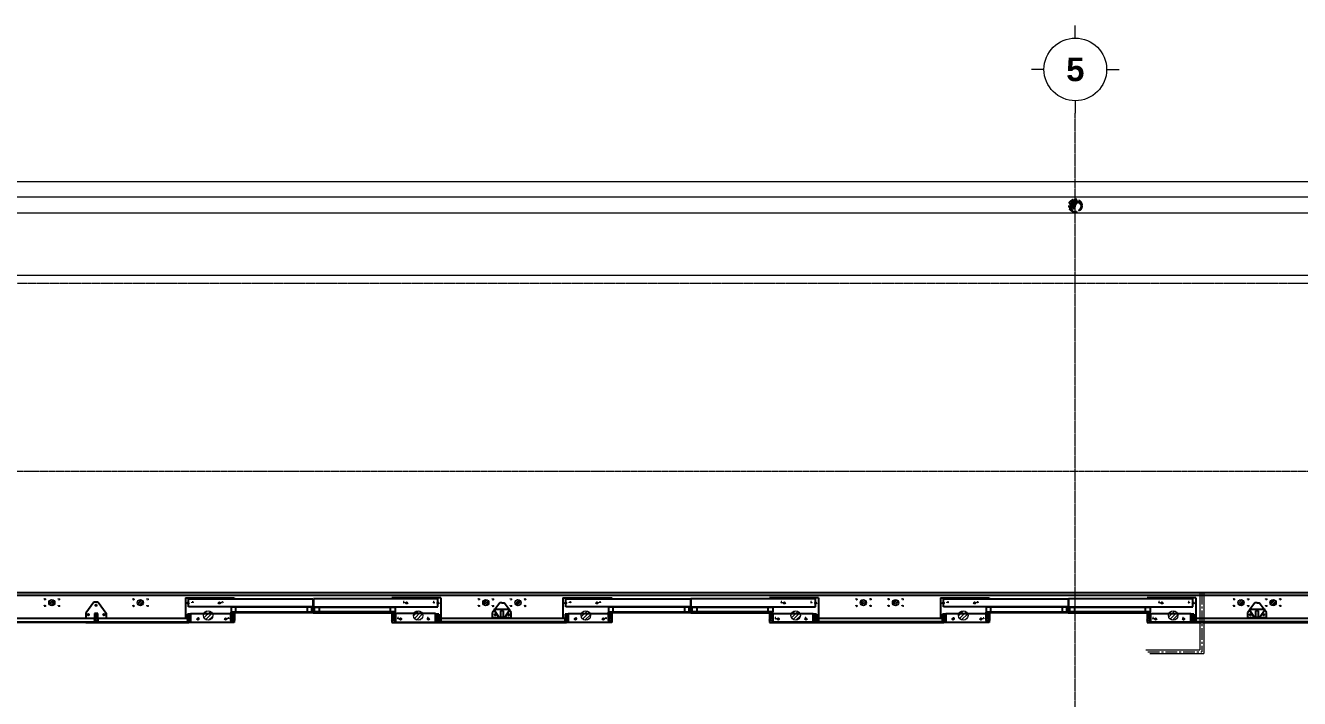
# Model space of a CAD drawing. Header units: millimetres. Extents: x -200069 to 184689, y -19972 to 101699.
# Drawn here: x -20902 to -4638, y 3678 to 12263 of the extents above; entities that cross this region are included whole.
import ezdxf
from ezdxf.enums import TextEntityAlignment as Align

# ---------------------------------------------------------------- set-up
doc = ezdxf.new("R2010")
doc.units = ezdxf.units.MM
for name, pattern in [('CENTER', [50.8, 31.75, -6.35, 6.35, -6.35]), ('CENTER2', [1.125, 0.75, -0.125, 0.125, -0.125]), ('HIDDEN', [0.2, 0.1, -0.1]), ('X-45-STST-GRID$0$Grid Line', [9.5, 5, -1.5, 1.5, -1.5]), ('X-45-STST-PL-PF$0$CENTER2', [28.575, 19.05, -3.175, 3.175, -3.175]), ('X-45-STST-PL-PF$0$DASHDOT', [1, 0.5, -0.25, 0, -0.25])]:
    doc.linetypes.add(name, pattern=pattern)
doc.layers.get('Defpoints').update_dxf_attribs({"color": 6})
for name, color, linetype in [('AHM_ANCRAGE', 7, 'Continuous'), ('ARC EDGE', 4, 'Continuous'), ('RC EDGE', 2, 'Continuous'), ('X-45-STST-PL-PF$0$MEP-PL-SW', 140, 'X-45-STST-PL-PF$0$DASHDOT')]:
    doc.layers.add(name, color=color, linetype=linetype)
for name, color, linetype, lineweight in [('ARC_HATCH', 8, 'Continuous', 25), ('ARC_TEXT_100', 2, 'Continuous', 5), ('PSD Anchor Hole', 7, 'Continuous', 15), ('PSD Exp.JT', 1, 'Continuous', 5), ('PSD ODS Pene Hole', 5, 'Continuous', 15), ('PSD Pene Hole', 9, 'Continuous', 15), ('X-45-STST-GRID$0$ARC_AXIS_LINE', 240, 'CENTER', 13), ('X-45-STST-PL-PF$0$ARC_FLOOR', 2, 'Continuous', 5), ('X-45-STST-PL-PF$0$ARC_FRAME', 151, 'Continuous', 5), ('X-45-STST-PL-PF$0$ARC_GATE AXIS', 240, 'Continuous', 5)]:
    doc.layers.add(name, color=color, linetype=linetype, lineweight=lineweight)
doc.styles.add('X-45-STST-GRID$0$CP2-CSA-IT-STTST-45012$0$Arial_B', font='arialbd.ttf', dxfattribs={"width": 0.8, "height": 761.067151})

# ---------------------------------------------------------------- blocks, each defined once
blk = doc.blocks.new('X-45-STST-PL-PF$0$PIPE')
h = blk.add_hatch(color=256)
h.dxf.hatch_style = 1
h.paths.add_polyline_path([(50, 0, 1), (0, 0, -1), (-50, 0, 1)])
at = {"ltscale": 100}
for radius in [57, 50]:
    blk.add_circle((0, 0), radius, dxfattribs=at)
for centre, start, end in [((-25, 0), 180, 0), ((25, 0), 0, 180)]:
    blk.add_arc(centre, 25, start, end)
blk = doc.blocks.new('X-45-STST-PL-PF$0$Roof drainage pipe')
at = {"layer": 'X-45-STST-PL-PF$0$MEP-PL-SW', "linetype": 'Continuous', "xscale": 1.473684210526699, "yscale": 1.473684210526699, "zscale": 1.473684210526699, "rotation": 180}
blk.add_blockref('X-45-STST-PL-PF$0$PIPE', (-7500, 9965), dxfattribs=at)
blk = doc.blocks.new('PSD FDP hole1')
at = {"layer": 'PSD Pene Hole'}
h = blk.add_hatch(dxfattribs=at)
h.set_pattern_fill('ANSI31', color=8, scale=10)
h.set_pattern_definition([(45, (-2990203.302, -2087212.618), (-22.4506403, 22.4506403), [])])
h.paths.add_polyline_path([(-5, 14, -1), (-125, 14, -1)])
at = {"layer": 'PSD Pene Hole', "color": 240}
blk.add_circle((-65, 14), 60, dxfattribs=at)
blk = doc.blocks.new('PSD FDP AB1')
at = {"layer": 'PSD Anchor Hole', "linetype": 'HIDDEN', "ltscale": 100}
for centre in [(-3, 0), (377, 0), (72, -205), (452, -204)]:
    blk.add_circle(centre, 9, dxfattribs=at)
blk = doc.blocks.new('PSD ODS AB1')
at = {"layer": 'PSD Anchor Hole', "linetype": 'HIDDEN', "ltscale": 10}
for centre in [(0, 85), (0, 0), (180, 85), (180, 0)]:
    blk.add_circle(centre, 9, dxfattribs=at)
blk = doc.blocks.new('PSD ODS hole1')
at = {"layer": 'PSD ODS Pene Hole'}
h = blk.add_hatch(dxfattribs=at)
h.set_pattern_fill('ANSI31', color=8, scale=5)
h.set_pattern_definition([(45, (-2988796.991, -2149653.738), (-11.22532015, 11.22532015), [])])
h.paths.add_polyline_path([(-40, 0, -1), (40, 0, -1)])
at = {"layer": 'PSD ODS Pene Hole', "color": 240}
blk.add_circle((0, 0), 40, dxfattribs=at)
blk = doc.blocks.new('platform nosing')
at = {"layer": 'ARC EDGE', "flags": 128}
blk.add_lwpolyline([(99922, 5025), (36094, 5025)], dxfattribs=at)
at = {"layer": 'PSD Exp.JT', "color": 1}
for p, q in [((61590, 5025), (61590, 4300)), ((61640, 5025), (61640, 4250)), ((60900, 4300), (61590, 4300)), ((60950, 4250), (61640, 4250))]:
    blk.add_line(p, q, dxfattribs=at)
at = {"layer": 'PSD Exp.JT', "color": 1, "linetype": 'CENTER2', "ltscale": 200}
for p in [(61615, 5025), (60925, 4275)]:
    blk.add_line(p, (61615, 4275), dxfattribs=at)
at = {"layer": 'RC EDGE', "color": 2, "flags": 128}
blk.add_lwpolyline([(0, 3701), (2120, 3861), (6111, 4131), (10104, 4360), (16098, 4630), (24095, 4850), (30094, 4943), (36094, 4995), (99922, 4995), (105922, 4943), (111922, 4850), (119918, 4630), (125912, 4360), (129906, 4131), (133897, 3861), (135000, 3782)], dxfattribs=at)
at = {"layer": 'PSD Anchor Hole', "color": 1}
for name, p in [('PSD ODS AB1', (46845, 4858)), ('PSD ODS AB1', (47975, 4858)), ('PSD FDP AB1', (48732, 4906)), ('PSD ODS AB1', (52385, 4858)), ('PSD ODS AB1', (52795, 4858)), ('PSD FDP AB1', (53552, 4906)), ('PSD ODS AB1', (57205, 4858)), ('PSD ODS AB1', (57615, 4858)), ('PSD FDP AB1', (58372, 4906)), ('PSD ODS AB1', (62025, 4858)), ('PSD ODS AB1', (62435, 4858))]:
    blk.add_blockref(name, p, dxfattribs=at)
at = {"layer": 'PSD Anchor Hole', "color": 1, "xscale": -1}
for p in [(51808, 4906), (56628, 4906), (61448, 4906)]:
    blk.add_blockref('PSD FDP AB1', p, dxfattribs=at)
at = {"layer": 'PSD ODS Pene Hole', "color": 1}
for p in [(46935, 4900), (48065, 4900), (52475, 4900), (52885, 4900), (57295, 4900), (57705, 4900), (62115, 4900), (62525, 4900)]:
    blk.add_blockref('PSD ODS hole1', p, dxfattribs=at)
at = {"layer": 'PSD Pene Hole', "color": 1}
for p in [(48995, 4721), (51675, 4721), (53815, 4721), (56495, 4721), (58635, 4721), (61315, 4721)]:
    blk.add_blockref('PSD FDP hole1', p, dxfattribs=at)
blk = doc.blocks.new('X-45-STST-GRID$0$CP2-CSA-IT-STTST-45012$0$Grid - ACT_Grid Head - Circle-231358-TÂ_NG 1-TÂ_NG TRÊ_T                                                                                  LEVEL 1-GROUND LEVEL')
for p, q in [((0, 4), (0, 5.6)), ((-4, 0), (-5.6, 0)), ((4, 0), (5.6, 0)), ((0, -4), (0, -5.6))]:
    blk.add_line(p, q)
blk.add_circle((0, 0), 4)
at = {"style": 'X-45-STST-GRID$0$CP2-CSA-IT-STTST-45012$0$Arial_B'}
blk.add_attdef('A', text='', height=3, dxfattribs=at).set_placement((0, 0), align=Align.MIDDLE_CENTER)
blk = doc.blocks.new('A$Cb3e1eea9')
for p, q in [((47472, 13882), (47370, 13742)), ((47527, 13882), (47472, 13882)), ((47527, 13882), (47630, 13742)), ((48639, 13937), (49262, 13937)), ((48639, 13937), (48639, 13678)), ((48678, 13823), (48678, 13925)), ((48678, 13925), (50267, 13925)), ((49262, 13937), (49262, 13925)), ((50267, 13925), (50267, 13823)), ((50270, 13829), (50268, 13829)), ((50270, 13829), (50270, 13831)), ((50270, 13829), (50270, 13831)), ((50270, 13829), (50272, 13829)), ((50270, 13818), (50270, 13829)), ((50270, 13818), (50270, 13829)), ((51862, 13925), (50273, 13925)), ((50273, 13925), (50273, 13823)), ((51900, 13937), (51277, 13937)), ((51277, 13937), (51277, 13925)), ((51862, 13823), (51862, 13925)), ((51900, 13937), (51900, 13622)), ((52652, 13871), (52589, 13789)), ((52680, 13871), (52652, 13871)), ((52680, 13871), (52707, 13871)), ((52771, 13789), (52707, 13871)), ((53459, 13937), (53459, 13678)), ((53459, 13937), (54082, 13937)), ((53498, 13823), (53498, 13925)), ((53498, 13925), (55087, 13925)), ((54082, 13937), (54082, 13925)), ((55087, 13925), (55087, 13823)), ((55090, 13829), (55088, 13829)), ((55090, 13829), (55090, 13831)), ((55090, 13829), (55090, 13831)), ((55090, 13818), (55090, 13829)), ((55090, 13818), (55090, 13829)), ((55090, 13829), (55092, 13829)), ((56682, 13925), (55093, 13925)), ((55093, 13925), (55093, 13823)), ((56720, 13937), (56097, 13937)), ((56097, 13937), (56097, 13925)), ((56682, 13823), (56682, 13925)), ((56720, 13937), (56720, 13622)), ((58279, 13937), (58279, 13678)), ((58279, 13937), (58902, 13937)), ((58318, 13823), (58318, 13925)), ((58318, 13925), (59907, 13925)), ((58902, 13937), (58902, 13925)), ((59907, 13925), (59907, 13823)), ((59910, 13829), (59908, 13829)), ((59910, 13829), (59910, 13831)), ((59910, 13829), (59910, 13831)), ((59910, 13818), (59910, 13829)), ((59910, 13818), (59910, 13829)), ((59910, 13829), (59912, 13829)), ((61502, 13925), (59913, 13925)), ((59913, 13925), (59913, 13823)), ((61540, 13937), (60917, 13937)), ((60917, 13937), (60917, 13925)), ((61502, 13823), (61502, 13925)), ((61540, 13937), (61540, 13622)), ((62292, 13871), (62229, 13789)), ((62320, 13871), (62292, 13871)), ((62320, 13871), (62347, 13871)), ((62411, 13789), (62347, 13871)), ((46335, 13678), (47480, 13678)), ((47370, 13742), (47370, 13678)), ((47500, 13737), (47480, 13737)), ((47480, 13737), (47520, 13647)), ((47480, 13647), (47520, 13737)), ((47480, 13737), (47480, 13647)), ((47520, 13737), (47480, 13737)), ((47480, 13678), (47480, 13630)), ((47520, 13647), (47520, 13737)), ((47520, 13678), (47520, 13630)), ((47520, 13678), (48666, 13678)), ((47630, 13742), (47630, 13678)), ((48639, 13823), (48639, 13823)), ((48666, 13647), (48706, 13727)), ((48706, 13727), (48666, 13727)), ((48666, 13727), (48666, 13647)), ((48666, 13727), (48706, 13647)), ((48666, 13678), (48666, 13630)), ((50267, 13823), (48678, 13823)), ((48706, 13739), (49220, 13739)), ((48706, 13739), (48706, 13628)), ((48706, 13647), (48706, 13727)), ((49220, 13739), (49220, 13628)), ((49220, 13647), (49220, 13737)), ((49220, 13737), (49265, 13737)), ((49265, 13647), (49220, 13737)), ((49265, 13737), (49220, 13647)), ((49222, 13818), (49222, 13823)), ((49282, 13818), (49222, 13818)), ((49222, 13818), (49222, 13758)), ((49222, 13758), (49282, 13758)), ((49222, 13744), (49222, 13752)), ((50252, 13752), (49222, 13752)), ((50252, 13744), (49222, 13744)), ((49262, 13823), (49262, 13818)), ((49262, 13758), (49262, 13752)), ((49262, 13744), (49262, 13737)), ((49265, 13737), (49265, 13647)), ((49282, 13758), (49282, 13818)), ((50192, 13818), (49282, 13818)), ((49282, 13758), (50252, 13758)), ((50252, 13818), (50192, 13818)), ((50192, 13818), (50192, 13758)), ((50252, 13758), (50252, 13818)), ((50252, 13818), (50270, 13818)), ((50252, 13744), (50252, 13818)), ((50252, 13744), (50252, 13752)), ((50270, 13744), (50252, 13744)), ((50288, 13818), (50270, 13818)), ((50270, 13818), (50270, 13744)), ((50270, 13818), (50270, 13744)), ((50270, 13744), (50288, 13744)), ((50273, 13823), (51862, 13823)), ((50288, 13758), (50288, 13818)), ((50288, 13818), (50348, 13818)), ((50288, 13744), (50288, 13818)), ((51257, 13758), (50288, 13758)), ((50288, 13744), (50288, 13752)), ((50288, 13752), (51317, 13752)), ((50288, 13744), (51317, 13744)), ((50348, 13818), (50348, 13758)), ((50348, 13818), (51257, 13818)), ((51257, 13758), (51257, 13818)), ((51257, 13818), (51317, 13818)), ((51317, 13758), (51257, 13758)), ((51320, 13737), (51275, 13737)), ((51275, 13737), (51275, 13647)), ((51275, 13647), (51320, 13737)), ((51275, 13737), (51320, 13647)), ((51277, 13823), (51277, 13818)), ((51277, 13758), (51277, 13752)), ((51277, 13744), (51277, 13737)), ((51317, 13818), (51317, 13823)), ((51317, 13818), (51317, 13758)), ((51317, 13744), (51317, 13752)), ((51320, 13739), (51320, 13628)), ((51834, 13739), (51320, 13739)), ((51320, 13647), (51320, 13737)), ((51834, 13628), (51834, 13739)), ((51875, 13727), (51834, 13727)), ((51834, 13647), (51875, 13727)), ((51834, 13727), (51875, 13647)), ((51875, 13727), (51835, 13727)), ((51835, 13727), (51875, 13647)), ((51835, 13727), (51835, 13647)), ((51835, 13647), (51875, 13727)), ((51875, 13727), (51875, 13647)), ((51875, 13727), (51875, 13647)), ((51875, 13647), (51875, 13727)), ((51875, 13678), (51875, 13630)), ((51875, 13678), (53486, 13678)), ((51900, 13823), (51900, 13823)), ((52583, 13781), (52560, 13751)), ((52560, 13681), (52560, 13751)), ((52800, 13681), (52560, 13681)), ((52578, 13789), (52647, 13681)), ((52782, 13789), (52578, 13789)), ((52589, 13789), (52583, 13781)), ((52660, 13771), (52660, 13691)), ((52700, 13771), (52660, 13771)), ((52660, 13691), (52700, 13691)), ((52700, 13691), (52700, 13771)), ((52782, 13789), (52713, 13681)), ((52771, 13789), (52777, 13781)), ((52800, 13751), (52777, 13781)), ((52800, 13681), (52800, 13751)), ((52800, 13681), (52800, 13721)), ((53459, 13823), (53459, 13823)), ((53486, 13647), (53526, 13727)), ((53486, 13727), (53486, 13647)), ((53526, 13727), (53486, 13727)), ((53486, 13727), (53526, 13647)), ((53486, 13678), (53486, 13630)), ((53486, 13647), (53486, 13678)), ((55087, 13823), (53498, 13823)), ((53526, 13739), (54040, 13739)), ((53526, 13739), (53526, 13628)), ((53526, 13647), (53526, 13727)), ((54040, 13739), (54040, 13628)), ((54040, 13737), (54085, 13647)), ((54040, 13647), (54085, 13737)), ((54040, 13647), (54040, 13737)), ((54040, 13737), (54085, 13737)), ((54042, 13818), (54042, 13823)), ((54102, 13818), (54042, 13818)), ((54042, 13818), (54042, 13758)), ((54042, 13758), (54102, 13758)), ((54042, 13744), (54042, 13752)), ((55072, 13752), (54042, 13752)), ((55072, 13744), (54042, 13744)), ((54082, 13823), (54082, 13818)), ((54082, 13758), (54082, 13752)), ((54082, 13744), (54082, 13737)), ((54085, 13737), (54085, 13647)), ((54102, 13758), (54102, 13818)), ((55012, 13818), (54102, 13818)), ((54102, 13758), (55072, 13758)), ((55072, 13818), (55012, 13818)), ((55012, 13818), (55012, 13758)), ((55072, 13758), (55072, 13818)), ((55072, 13818), (55090, 13818)), ((55072, 13744), (55072, 13818)), ((55072, 13744), (55072, 13752)), ((55090, 13744), (55072, 13744)), ((55090, 13818), (55090, 13744)), ((55108, 13818), (55090, 13818)), ((55090, 13818), (55090, 13744)), ((55090, 13744), (55108, 13744)), ((55093, 13823), (56682, 13823)), ((55108, 13758), (55108, 13818)), ((55108, 13818), (55168, 13818)), ((55108, 13744), (55108, 13818)), ((56077, 13758), (55108, 13758)), ((55108, 13744), (55108, 13752)), ((55108, 13752), (56137, 13752)), ((55108, 13744), (56137, 13744)), ((55168, 13818), (55168, 13758)), ((55168, 13818), (56077, 13818)), ((56077, 13758), (56077, 13818)), ((56077, 13818), (56137, 13818)), ((56137, 13758), (56077, 13758)), ((56140, 13737), (56095, 13737)), ((56095, 13737), (56095, 13647)), ((56095, 13647), (56140, 13737)), ((56095, 13737), (56140, 13647)), ((56097, 13823), (56097, 13818)), ((56097, 13758), (56097, 13752)), ((56097, 13744), (56097, 13737)), ((56137, 13818), (56137, 13823)), ((56137, 13818), (56137, 13758)), ((56137, 13744), (56137, 13752)), ((56140, 13739), (56140, 13628)), ((56140, 13739), (56655, 13739)), ((56140, 13647), (56140, 13737)), ((56655, 13628), (56655, 13739)), ((56695, 13727), (56655, 13727)), ((56655, 13727), (56695, 13647)), ((56655, 13727), (56655, 13647)), ((56655, 13647), (56695, 13727)), ((56695, 13727), (56655, 13647)), ((56655, 13727), (56695, 13727)), ((56655, 13727), (56695, 13647)), ((56655, 13647), (56655, 13727)), ((56695, 13727), (56695, 13647)), ((56695, 13727), (56695, 13647)), ((56695, 13678), (56695, 13630)), ((56695, 13678), (58306, 13678)), ((58279, 13823), (58279, 13823)), ((58306, 13647), (58346, 13727)), ((58306, 13727), (58306, 13647)), ((58346, 13727), (58306, 13727)), ((58306, 13727), (58346, 13647)), ((58306, 13678), (58306, 13630)), ((58306, 13647), (58306, 13678)), ((59907, 13823), (58318, 13823)), ((58346, 13739), (58860, 13739)), ((58346, 13739), (58346, 13628)), ((58346, 13647), (58346, 13727)), ((58860, 13739), (58860, 13628)), ((58860, 13647), (58860, 13737)), ((58860, 13737), (58905, 13737)), ((58860, 13737), (58905, 13647)), ((58860, 13647), (58905, 13737)), ((58862, 13818), (58862, 13823)), ((58922, 13818), (58862, 13818)), ((58862, 13818), (58862, 13758)), ((58862, 13758), (58922, 13758)), ((58862, 13744), (58862, 13752)), ((59892, 13752), (58862, 13752)), ((59892, 13744), (58862, 13744)), ((58902, 13823), (58902, 13818)), ((58902, 13758), (58902, 13752)), ((58902, 13744), (58902, 13737)), ((58905, 13737), (58905, 13647)), ((58922, 13758), (58922, 13818)), ((59832, 13818), (58922, 13818)), ((58922, 13758), (59892, 13758)), ((59892, 13818), (59832, 13818)), ((59832, 13818), (59832, 13758)), ((59892, 13758), (59892, 13818)), ((59892, 13818), (59910, 13818)), ((59892, 13744), (59892, 13818)), ((59892, 13744), (59892, 13752)), ((59910, 13744), (59892, 13744)), ((59910, 13818), (59910, 13744)), ((59928, 13818), (59910, 13818)), ((59910, 13818), (59910, 13744)), ((59910, 13744), (59928, 13744)), ((59913, 13823), (61502, 13823)), ((59928, 13758), (59928, 13818)), ((59928, 13818), (59988, 13818)), ((59928, 13744), (59928, 13818)), ((60897, 13758), (59928, 13758)), ((59928, 13744), (59928, 13752)), ((59928, 13752), (60957, 13752)), ((59928, 13744), (60957, 13744)), ((59988, 13818), (59988, 13758)), ((59988, 13818), (60897, 13818)), ((60897, 13758), (60897, 13818)), ((60897, 13818), (60957, 13818)), ((60957, 13758), (60897, 13758)), ((60960, 13737), (60915, 13737)), ((60915, 13737), (60915, 13647)), ((60915, 13647), (60960, 13737)), ((60915, 13737), (60960, 13647)), ((60917, 13823), (60917, 13818)), ((60917, 13758), (60917, 13752)), ((60917, 13744), (60917, 13737)), ((60957, 13818), (60957, 13823)), ((60957, 13818), (60957, 13758)), ((60957, 13744), (60957, 13752)), ((60960, 13739), (60960, 13628)), ((60960, 13739), (61474, 13739)), ((60960, 13647), (60960, 13737)), ((61514, 13727), (61474, 13727)), ((61474, 13727), (61514, 13647)), ((61474, 13727), (61474, 13647)), ((61474, 13647), (61514, 13727)), ((61474, 13628), (61474, 13739)), ((61514, 13727), (61474, 13647)), ((61474, 13727), (61514, 13727)), ((61474, 13727), (61514, 13647)), ((61474, 13647), (61474, 13727)), ((61514, 13727), (61514, 13647)), ((61514, 13678), (61514, 13630)), ((61514, 13678), (63125, 13678)), ((61514, 13727), (61514, 13647)), ((62223, 13781), (62200, 13751)), ((62200, 13681), (62200, 13751)), ((62440, 13681), (62200, 13681)), ((62218, 13789), (62287, 13681)), ((62422, 13789), (62218, 13789)), ((62229, 13789), (62223, 13781)), ((62300, 13771), (62300, 13691)), ((62340, 13771), (62300, 13771)), ((62300, 13691), (62340, 13691)), ((62340, 13691), (62340, 13771)), ((62422, 13789), (62353, 13681)), ((62411, 13789), (62417, 13781)), ((62440, 13751), (62417, 13781)), ((62440, 13681), (62440, 13751)), ((62440, 13681), (62440, 13721)), ((46319, 13630), (47498, 13630)), ((47498, 13622), (46319, 13622)), ((47370, 13622), (47630, 13622)), ((47520, 13647), (47480, 13647)), ((47480, 13647), (47520, 13647)), ((47498, 13630), (47498, 13622)), ((47502, 13622), (47502, 13630)), ((47502, 13630), (48683, 13630)), ((47502, 13622), (48682, 13622)), ((47519, 13630), (48665, 13630)), ((49262, 13622), (48639, 13622)), ((48639, 13622), (48639, 13622)), ((48639, 13622), (48673, 13622)), ((48639, 13622), (48665, 13622)), ((48666, 13647), (48706, 13647)), ((48706, 13647), (48666, 13647)), ((48687, 13622), (48682, 13622)), ((48683, 13622), (48683, 13630)), ((48687, 13622), (48687, 13622)), ((48688, 13622), (48688, 13628)), ((48688, 13628), (49240, 13628)), ((49220, 13647), (49265, 13647)), ((49262, 13622), (49220, 13622)), ((49240, 13628), (49240, 13622)), ((49262, 13647), (49262, 13622)), ((49262, 13622), (49262, 13622)), ((51320, 13647), (51275, 13647)), ((51320, 13647), (51275, 13647)), ((51320, 13647), (51275, 13647)), ((51277, 13647), (51277, 13622)), ((51277, 13622), (51900, 13622)), ((51277, 13622), (51320, 13622)), ((51277, 13622), (51277, 13622)), ((51300, 13628), (51853, 13628)), ((51300, 13628), (51300, 13622)), ((51875, 13647), (51834, 13647)), ((51875, 13647), (51834, 13647)), ((51835, 13647), (51875, 13647)), ((51853, 13622), (51853, 13628)), ((51853, 13622), (51853, 13622)), ((51853, 13622), (51858, 13622)), ((51859, 13622), (51859, 13630)), ((53503, 13630), (51859, 13630)), ((51859, 13622), (53503, 13622)), ((51900, 13622), (51866, 13622)), ((51900, 13622), (51876, 13622)), ((51900, 13622), (51900, 13622)), ((54082, 13622), (53459, 13622)), ((53459, 13622), (53459, 13622)), ((53459, 13622), (53493, 13622)), ((53459, 13622), (53485, 13622)), ((53486, 13647), (53526, 13647)), ((53526, 13647), (53486, 13647)), ((53507, 13622), (53502, 13622)), ((53503, 13622), (53503, 13630)), ((53507, 13622), (53507, 13622)), ((53508, 13628), (54060, 13628)), ((53508, 13622), (53508, 13628)), ((54085, 13647), (54040, 13647)), ((54040, 13647), (54085, 13647)), ((54082, 13622), (54040, 13622)), ((54060, 13628), (54060, 13622)), ((54082, 13647), (54082, 13622)), ((54082, 13622), (54082, 13622)), ((56140, 13647), (56095, 13647)), ((56140, 13647), (56095, 13647)), ((56097, 13647), (56097, 13622)), ((56097, 13622), (56720, 13622)), ((56097, 13622), (56140, 13622)), ((56097, 13622), (56097, 13622)), ((56120, 13628), (56120, 13622)), ((56672, 13628), (56120, 13628)), ((56655, 13647), (56695, 13647)), ((56695, 13647), (56655, 13647)), ((56672, 13622), (56672, 13628)), ((56673, 13622), (56673, 13622)), ((56673, 13622), (56678, 13622)), ((56679, 13622), (56679, 13630)), ((58323, 13630), (56679, 13630)), ((56679, 13622), (58323, 13622)), ((56720, 13622), (56686, 13622)), ((56720, 13622), (56696, 13622)), ((56720, 13622), (56720, 13622)), ((58902, 13622), (58279, 13622)), ((58279, 13622), (58279, 13622)), ((58279, 13622), (58313, 13622)), ((58279, 13622), (58305, 13622)), ((58306, 13647), (58346, 13647)), ((58346, 13647), (58306, 13647)), ((58327, 13622), (58322, 13622)), ((58323, 13622), (58323, 13630)), ((58327, 13622), (58327, 13622)), ((58328, 13622), (58328, 13628)), ((58328, 13628), (58880, 13628)), ((58860, 13647), (58905, 13647)), ((58905, 13647), (58860, 13647)), ((58902, 13622), (58860, 13622)), ((58880, 13628), (58880, 13622)), ((58902, 13647), (58902, 13622)), ((58902, 13622), (58902, 13622)), ((60960, 13647), (60915, 13647)), ((60960, 13647), (60915, 13647)), ((60917, 13647), (60917, 13622)), ((60917, 13622), (61540, 13622)), ((60917, 13622), (60960, 13622)), ((60917, 13622), (60917, 13622)), ((60940, 13628), (60940, 13622)), ((61492, 13628), (60940, 13628)), ((61474, 13647), (61514, 13647)), ((61514, 13647), (61474, 13647)), ((61514, 13647), (61474, 13647)), ((61492, 13622), (61492, 13628)), ((61493, 13622), (61493, 13622)), ((61493, 13622), (61498, 13622)), ((61499, 13622), (61499, 13630)), ((63143, 13630), (61499, 13630)), ((61499, 13622), (63143, 13622)), ((61540, 13622), (61506, 13622)), ((61540, 13622), (61516, 13622)), ((61540, 13622), (61540, 13622))]:
    blk.add_line(p, q)
for centre in [(52595, 13721), (52765, 13721), (62235, 13721), (62405, 13721)]:
    blk.add_circle(centre, 9)
at = {"layer": 'AHM_ANCRAGE'}
for centre in [(47500, 13842), (47400, 13722), (47600, 13722)]:
    blk.add_circle(centre, 9, dxfattribs=at)
at = {"layer": 'AHM_ANCRAGE', "ltscale": 0.1}
for centre in [(48673, 13872), (49073, 13872), (51466, 13872), (51866, 13872), (53493, 13872), (53893, 13872), (56286, 13872), (56686, 13872), (58313, 13872), (58713, 13872), (61106, 13872), (61506, 13872), (48799, 13667), (49154, 13667), (51387, 13667), (51742, 13667), (53619, 13667), (53974, 13667), (56207, 13667), (56562, 13667), (58439, 13667), (58794, 13667), (61027, 13667), (61382, 13667)]:
    blk.add_circle(centre, 9, dxfattribs=at)

msp = doc.modelspace()

# ---------------------------------------------------------------- linework, layer by layer
at = {"layer": 'X-45-STST-GRID$0$ARC_AXIS_LINE', "linetype": 'X-45-STST-GRID$0$Grid Line'}
for p, q in [((-7500, -17972), (-7500, 11143)), ((-90950, 8975), (100848, 8975))]:
    msp.add_line(p, q, dxfattribs=at)
at = {"layer": 'X-45-STST-PL-PF$0$ARC_FLOOR'}
msp.add_lwpolyline([(-68400, 9875), (68400, 9875), (68400, 9075), (-68400, 9075)], close=True, dxfattribs=at)
msp.add_lwpolyline([(32422, 5025), (-31406, 5025)], dxfattribs=at)
at = {"layer": 'X-45-STST-PL-PF$0$ARC_FRAME', "linetype": 'Continuous'}
msp.add_lwpolyline([(68400, 10075), (-68400, 10075), (-68400, 10275), (68400, 10275)], close=True, dxfattribs=at)
at = {"layer": 'X-45-STST-PL-PF$0$ARC_GATE AXIS', "linetype": 'X-45-STST-PL-PF$0$CENTER2', "lineweight": 18}
msp.add_lwpolyline([(32422, 6575), (-31406, 6575), (-31746, 6575), (-32746, 6575), (-33746, 6575), (-34746, 6574), (-35746, 6573), (-36746, 6571), (-37746, 6568), (-38746, 6562), (-39746, 6555), (-40746, 6546), (-41406, 6538, 0.029169), (-87919, 3238)], format="xyb", dxfattribs=at)

# ---------------------------------------------------------------- block references
at = {"color": 244, "linetype": 'Continuous', "true_color": 0x991b1e}
msp.add_blockref('X-45-STST-PL-PF$0$Roof drainage pipe', (0, 0), dxfattribs=at)
at = {"layer": 'ARC_HATCH', "ltscale": 0.02}
msp.add_blockref('A$Cb3e1eea9', (-67500, -8975), dxfattribs=at)
at = {"layer": 'ARC_TEXT_100'}
ref = msp.add_blockref('X-45-STST-GRID$0$CP2-CSA-IT-STTST-45012$0$Grid - ACT_Grid Head - Circle-231358-TÂ_NG 1-TÂ_NG TRÊ_T                                                                                  LEVEL 1-GROUND LEVEL', (-7500, 11703), dxfattribs=dict(at, xscale=100, yscale=100, zscale=100))
ref.add_attrib('A', '5', dxfattribs={"layer": '0', "height": 300, "style": 'X-45-STST-GRID$0$CP2-CSA-IT-STTST-45012$0$Arial_B'}).set_placement((-7500, 11703), align=Align.MIDDLE_CENTER)
ref.add_attrib('A', '5', dxfattribs={"layer": '0', "height": 300, "style": 'X-45-STST-GRID$0$CP2-CSA-IT-STTST-45012$0$Arial_B'}).set_placement((-7500, 11703), align=Align.MIDDLE_CENTER)
ref.add_attrib('A', '5', dxfattribs={"layer": '0', "height": 300, "style": 'X-45-STST-GRID$0$CP2-CSA-IT-STTST-45012$0$Arial_B'}).set_placement((-7500, 11703), align=Align.MIDDLE_CENTER)
ref.add_attrib('A', '5', dxfattribs={"layer": '0', "height": 300, "style": 'X-45-STST-GRID$0$CP2-CSA-IT-STTST-45012$0$Arial_B'}).set_placement((-7500, 11703), align=Align.MIDDLE_CENTER)
at = {"layer": 'Defpoints'}
msp.add_blockref('platform nosing', (-67500, 0), dxfattribs=at)

doc.saveas('drawing.dxf')
